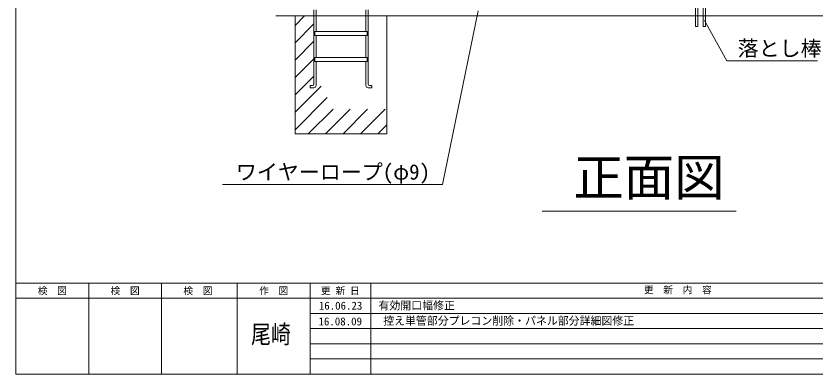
# Model space of a CAD drawing. Units: millimetres, scale not verified. Extents: x -9305 to 9305, y -6415 to 6415.
# Drawn here: x -9305 to -3212, y -6415 to -3684 of the extents above; entities that cross this region are included whole.
import ezdxf
from ezdxf.enums import TextEntityAlignment as Align

# ---------------------------------------------------------------- set-up
doc = ezdxf.new("R2010")
doc.units = ezdxf.units.MM
doc.header["$LTSCALE"] = 40
for name, color, linetype, lineweight in [('0-0_0', 7, 'Continuous', 9), ('0-4_CYG-45', 7, 'Continuous', 9), ('0-8_TEXT', 7, 'Continuous', 9), ('0-B_図面枠', 7, 'Continuous', 9)]:
    doc.layers.add(name, color=color, linetype=linetype, lineweight=lineweight)
doc.styles.add('ＭＳ ゴシック', font='')
doc.styles.get('ＭＳ ゴシック').set_extended_font_data('MS Gothic')

msp = doc.modelspace()

# ---------------------------------------------------------------- linework, layer by layer
at = {"layer": '0-0_0'}
msp.add_line((-9304.61, 6414.98), (-9304.61, -6414.98), dxfattribs=at)
at = {"layer": '0-4_CYG-45'}
for p, q in [((-7033.95, -4204.76), (-7033.95, -3636.65)), ((-7016.04, -3636.65), (-7016.04, -3801.81)), ((-6635.98, -3801.81), (-6635.98, -3636.66)), ((-6618.06, -3636.66), (-6618.06, -4204.76)), ((-7323.48, -3684.4), (-1372.84, -3684.4)), ((-7176.22, -3684.08), (-7176.22, -4584.08)), ((-7176.22, -3756), (-7104.3, -3684.08)), ((-6476.22, -4584.08), (-6476.22, -3684.4)), ((-7176.22, -3888.59), (-7035.22, -3747.59)), ((-7016.04, -3833.64), (-7016.04, -4000.8)), ((-6635.98, -4000.8), (-6635.98, -3833.64)), ((-7176.22, -4021.17), (-7035.22, -3880.17)), ((-7176.22, -4153.75), (-7035.22, -4012.75)), ((-7016.04, -4032.63), (-7016.04, -4213.71)), ((-6635.98, -4213.71), (-6635.98, -4032.63)), ((-7176.22, -4286.34), (-7035.22, -4145.34)), ((-7176.22, -4418.92), (-6976.63, -4219.32)), ((-7033.95, -4231.62), (-7060.82, -4231.62)), ((-6618.06, -4231.62), (-6591.2, -4231.62)), ((-7176.22, -4551.5), (-6931.44, -4306.72)), ((-7076.22, -4584.08), (-6886.25, -4394.11)), ((-6943.64, -4584.08), (-6755.64, -4396.08)), ((-6811.06, -4584.08), (-6623.06, -4396.08)), ((-6678.48, -4584.08), (-6490.48, -4396.08)), ((-6545.9, -4584.08), (-6476.22, -4514.41)), ((-7176.22, -4584.38), (-6476.22, -4584.38))]:
    msp.add_line(p, q, dxfattribs=at)
for points in [[(-4106.28, -3607.28), (-4106.28, -3763.48), (-4123.68, -3763.48), (-4123.68, -3607.28)], [(-4046.28, -3607.28), (-4046.28, -3763.48), (-4063.68, -3763.48), (-4063.68, -3607.28)], [(-7060.82, -4231.62), (-7060.82, -4213.71), (-7042.9, -4213.71)], [(-6591.2, -4231.62), (-6591.2, -4213.71), (-6609.11, -4213.71)]]:
    msp.add_lwpolyline(points, dxfattribs=at)
for points in [[(-7025, -3833.64), (-6627.02, -3833.64), (-6627.02, -3801.81), (-7025, -3801.81)], [(-7025, -4032.63), (-6627.02, -4032.63), (-6627.02, -4000.8), (-7025, -4000.8)]]:
    msp.add_lwpolyline(points, close=True, dxfattribs=at)
for centre, radius, start, end in [((-7042.9, -4204.76), 8.96, 270, 0), ((-7033.95, -4213.71), 17.91, 270, 0), ((-6618.06, -4213.71), 17.91, 180, 270), ((-6609.11, -4204.76), 8.96, 180, 270)]:
    msp.add_arc(centre, radius, start, end, dxfattribs=at)
at = {"layer": '0-8_TEXT'}
for p, q in [((-3883.83, -4026.68), (-4055.41, -3718.76)), ((-3883.83, -4026.68), (-3192.2, -4026.68)), ((-5293.74, -5172.85), (-3812.89, -5172.85))]:
    msp.add_line(p, q, dxfattribs=at)
msp.add_lwpolyline([(-7731.14, -4968.93), (-6053.4, -4968.93), (-5779.74, -3645.03)], dxfattribs=at)
at = {"layer": '0-B_図面枠'}
for p, q in [((-9304.61, -5721.47), (9304.61, -5721.47)), ((-8749.8, -5721.47), (-8749.8, -6414.98)), ((-8194.99, -5721.47), (-8194.99, -6414.98)), ((-7617.06, -5721.47), (-7617.06, -6414.98)), ((-7062.26, -5721.47), (-7062.26, -6414.98)), ((-6599.91, -5721.47), (-6599.91, -6414.98)), ((-9304.61, -5837.05), (-1930.27, -5837.05)), ((-7062.26, -5952.64), (-1930.27, -5952.64)), ((-7062.26, -6068.22), (-1930.27, -6068.22)), ((-7062.26, -6183.81), (-1930.27, -6183.81)), ((-7062.26, -6299.39), (-1930.27, -6299.39))]:
    msp.add_line(p, q, dxfattribs=at)
msp.add_lwpolyline([(-9304.61, -6414.98), (9304.61, -6414.98), (9304.61, 6414.98), (-9304.61, 6414.98)], dxfattribs=at)

# ---------------------------------------------------------------- texts
at = {"layer": '0-8_TEXT', "style": 'ＭＳ ゴシック'}
for s, height, p in [('落とし棒', 117.3, (-3802.01, -4025.46)), ('正面図', 281.5, (-5053.59, -5140.12)), ('ワイヤーロープ(φ9)', 117.3, (-7628.04, -4967.71))]:
    msp.add_text(s, height=height, dxfattribs=at).set_placement(p, align=Align.BOTTOM_LEFT)
at = {"layer": '0-B_図面枠', "style": 'ＭＳ ゴシック'}
for s, height, p in [('検\u3000図', 54.23, (-9138.16, -5823.64)), ('検\u3000図', 54.23, (-8583.36, -5823.64)), ('検\u3000図', 54.23, (-8028.55, -5823.64)), ('作\u3000図', 54.23, (-7450.62, -5823.64)), ('更 新 日', 54.23, (-6979.03, -5823.64)), ('更\u3000新\u3000内\u3000容', 54.23, (-4516.95, -5816.54)), ('16.06.23', 61, (-6995.59, -5942.45)), ('有効開口幅修正', 61, (-6540.66, -5941.48)), ('控え単管部分プレコン削除・パネル部分詳細図修正', 61, (-6504.82, -6057.81)), ('16.08.09', 61, (-6998.08, -6062.5))]:
    msp.add_text(s, height=height, dxfattribs=at).set_placement(p, align=Align.BOTTOM_LEFT)
at = {"layer": '0-B_図面枠', "style": 'ＭＳ ゴシック', "width": 0.8}
msp.add_text('尾崎', height=139.4, dxfattribs=at).set_placement((-7512.51, -6223.1), align=Align.BOTTOM_LEFT)

doc.saveas('drawing.dxf')
